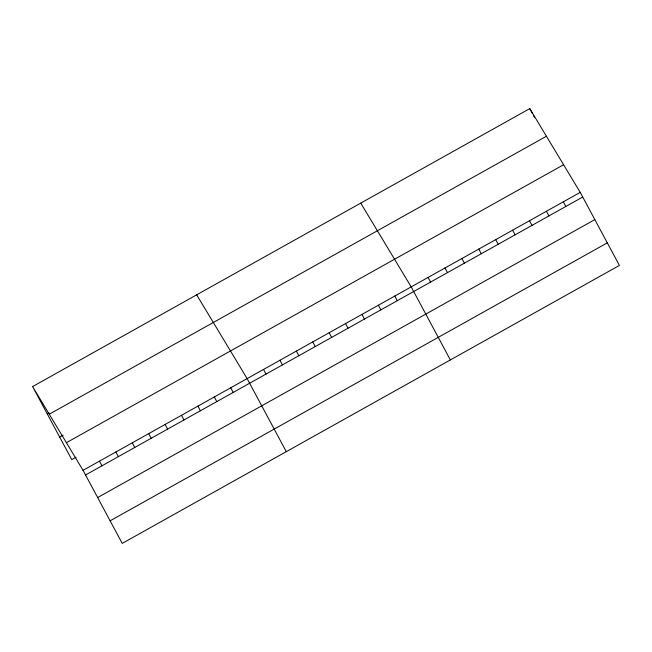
<?xml version="1.0" encoding="UTF-8"?>
<svg xmlns="http://www.w3.org/2000/svg" width="652" height="652" viewBox="0 0 652 652"><rect width="100%" height="100%" fill="white"/><g stroke="black" fill="none" stroke-linecap="round" stroke-linejoin="round"><path stroke-width="0.98" d="M32.6 386.571L529.774 108.607L580.231 192.373L619.4 265.429L122.226 543.393L83.057 470.337L32.6 386.571L71.769 459.627L76.088 457.207M47.197 413.792L48.924 412.83M49.25 414.216L546.425 136.252M59.666 437.052L63.122 435.12M66.406 442.7L563.581 164.736M83.057 470.337L580.231 192.373M85.551 474.982L582.725 197.018M97.653 497.557L594.828 219.594M110.123 520.818L607.297 242.854M360.735 203.114L411.192 286.88L450.361 359.937M196.668 294.843L247.124 378.608L286.293 451.665M529.774 108.607L532.268 113.252M533.662 115.86L534.591 117.596M563.328 201.827L565.822 206.472M546.425 211.281L548.911 215.926M529.522 220.726L532.008 225.372M512.619 230.18L515.104 234.826M495.707 239.626L498.201 244.272M478.804 249.08L481.298 253.726M461.901 258.534L464.395 263.18M444.998 267.98L447.492 272.626M428.095 277.434L430.589 282.08M394.786 296.057L397.28 300.702M378.38 305.226L380.866 309.871M361.974 314.403L364.46 319.048M345.568 323.571L348.054 328.217M329.162 332.748L331.648 337.394M312.748 341.917L315.242 346.562M296.342 351.094L298.836 355.739M279.936 360.263L282.43 364.908M263.53 369.44L266.024 374.085M230.718 387.785L233.212 392.431M214.312 396.954L216.798 401.599M197.906 406.131L200.392 410.776M181.5 415.3L183.986 419.945M165.095 424.476L167.58 429.122M148.68 433.645L151.174 438.291M132.274 442.822L134.768 447.468M115.869 451.991L118.362 456.636M99.463 461.168L101.956 465.813"/></g></svg>
